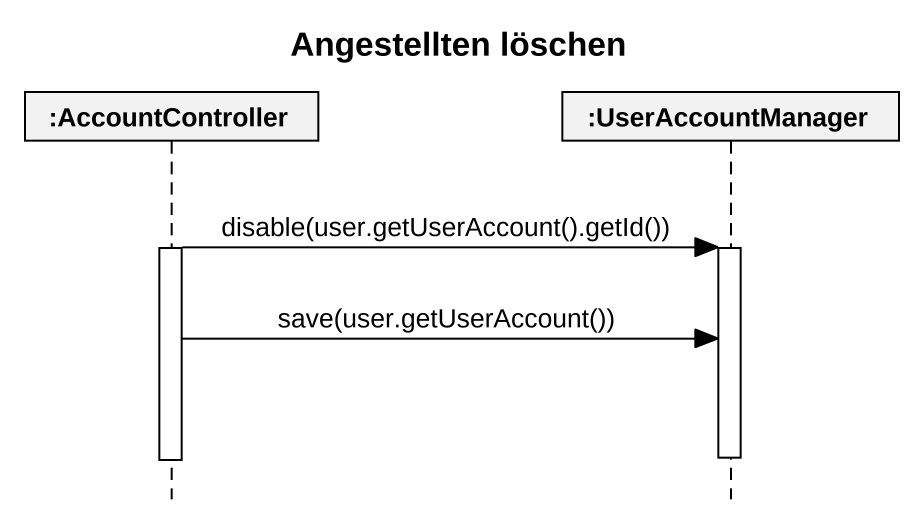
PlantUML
@startuml
title Angestellten löschen
hide footbox
participant ":AccountController" as AccountController
participant ":UserAccountManager" as UserAccountManager

activate AccountController
AccountController -> UserAccountManager : disable(user.getUserAccount().getId())
activate UserAccountManager
AccountController -> UserAccountManager : save(user.getUserAccount())
deactivate UserAccountManager
deactivate AccountController
@enduml
